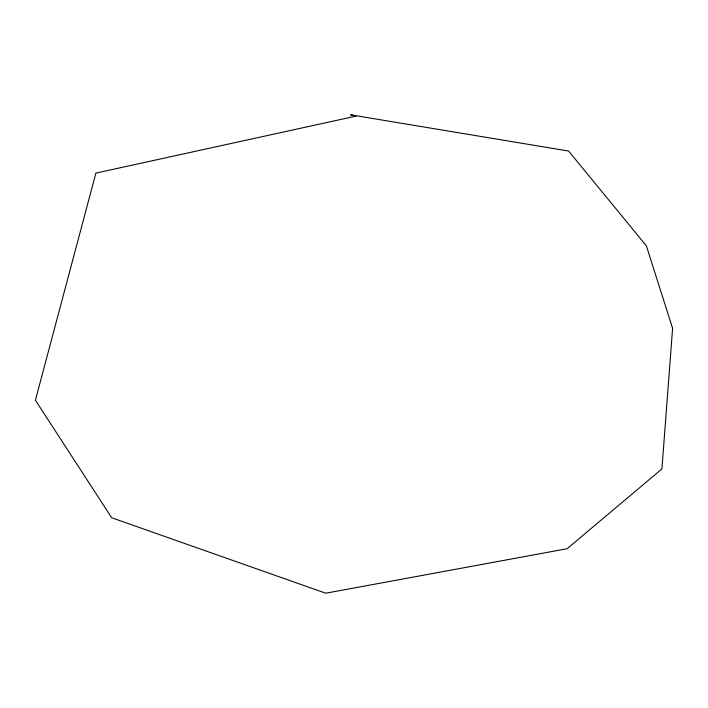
<?xml version="1.0" encoding="UTF-8"?>
<svg xmlns="http://www.w3.org/2000/svg" width="708" height="708" viewBox="0 0 708 708"><rect width="100%" height="100%" fill="white"/><g stroke="black" fill="none" stroke-linecap="round" stroke-linejoin="round"><path stroke-width="1.06" d="M672.6 328.335L661.918 468.962L567.081 548.735L325.769 593.207L111.678 517.752L35.4 400.241L95.89 173.097L355.947 116.139L350.522 114.793L568.586 151.043L646.369 245.826L672.6 328.335"/></g></svg>
